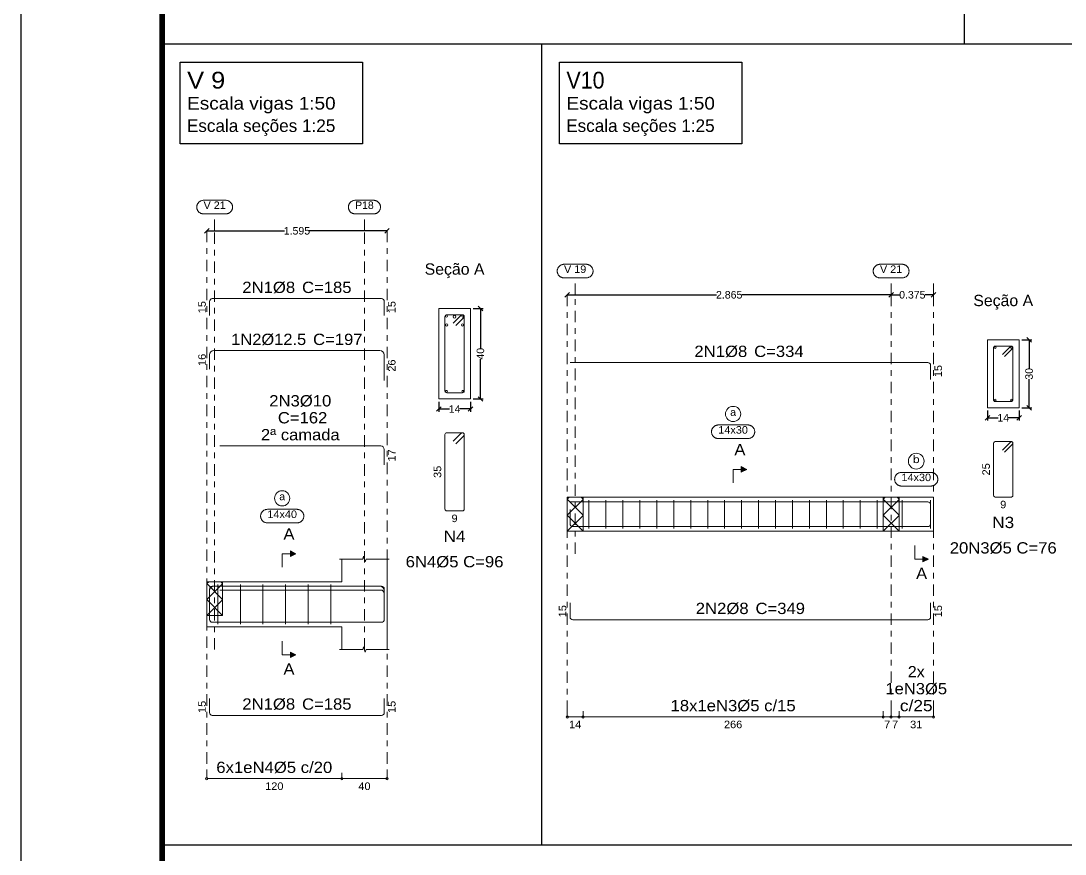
# Model space of a CAD drawing. Header units: centimetres. Extents: x 3194 to 3278, y -951 to -517.
# Drawn here: x 3194.32 to 3212.79, y -561.66 to -546.92 of the extents above; entities that cross this region are included whole.
import ezdxf
from ezdxf.enums import TextEntityAlignment as Align

# ---------------------------------------------------------------- set-up
doc = ezdxf.new("R2010")
doc.units = ezdxf.units.CM
doc.linetypes.add('CYPE_RAYAPUNTO', pattern=[0.4125, 0.2025, -0.105, 0, -0.105])
for name, color, linetype, lineweight in [('ARM_LONGITUDINAL_Ø10', 33, 'Continuous', 9), ('ARM_LONGITUDINAL_Ø12_5', 34, 'Continuous', 9), ('ARM_LONGITUDINAL_Ø8', 32, 'Continuous', 9), ('ARM_TRANSVERSAL_Ø5', 120, 'Continuous', 9), ('ELE_ARM_TRANS_TXT_EST', 7, 'Continuous', 9), ('ELE_CONT_NOS', 7, 'Continuous', 9), ('ELE_CONT_VIG_CONCRETO', 7, 'Continuous', 9), ('ELE_COT_COMPRIMENTO_PROJETADO', 8, 'Continuous', 0), ('ELE_COT_COT_ANCORAGENS', 8, 'Continuous', 0), ('ELE_COT_COT_EST', 8, 'Continuous', 0), ('ELE_COT_COT_LIN_APOIOS', 8, 'CYPE_RAYAPUNTO', 0), ('ELE_COT_TEXTOS_ESTRIBOS', 8, 'Continuous', 0), ('ELE_REF_COT_LIN_AUX_COTA', 8, 'CYPE_RAYAPUNTO', 9), ('ELE_REF_LINHAS_MARCAS_PLANTA', 8, 'Continuous', 9), ('ELE_REF_MARCAS_PLANTA', 8, 'Continuous', 9), ('ELE_REF_REF_ESCALA', 3, 'Continuous', 9), ('ELE_REF_REF_NOME', 8, 'Continuous', 9), ('ELE_REF_REF_REFERENCIA', 8, 'Continuous', 9), ('ELE_REF_TEXTO_REF_NOME', 8, 'Continuous', 9), ('ELE_REF_TEXTO_REF_REFERENCIA', 8, 'Continuous', 9), ('POR_ARM_LONG_ARM_TEXTOS', 7, 'Continuous', 9), ('POR_ARM_LONG_TXT_COMP', 7, 'Continuous', 9), ('POR_ARM_LONG_TXT_IND_LAYER_ARM_LONG', 7, 'Continuous', 9), ('SEC_CONT_VIG_CONCRETO_CORTE', 7, 'Continuous', 9), ('SEC_COTAS_SEC_DIM_VIGA', 8, 'Continuous', 0), ('SEC_COTAS_TEXTOS_DETALHE_ESTRIBOS', 8, 'Continuous', 0), ('SEC_REF_TXT_NOMES', 2, 'Continuous', 9), ('SEC_REF_TXT_POSICOES_ARM_ESTRIBOS', 7, 'Continuous', 9)]:
    doc.layers.add(name, color=color, linetype=linetype, lineweight=lineweight)
doc.layers.add('ARQ-FOLHA', color=7, linetype='Continuous')
doc.layers.add('COTA CYPE', color=31, linetype='Continuous')
doc.styles.add('CYPETXT', font='arial.ttf', dxfattribs={"height": 0.2})
doc.styles.add('CYPETXT_0.2', font='arial.ttf', dxfattribs={"height": 0.133333})
doc.dimstyles.new('cype_oblique', dxfattribs={"dimtxt": 0.18, "dimasz": 0.18, "dimexe": 0.05, "dimexo": 0.05, "dimgap": 0, "dimtad": 0, "dimdec": 4, "dimzin": 0, "dimdsep": 46, "dimtxsty": 'CYPETXT_0.2', "dimblk": 'OBLIQUE', "dimtsz": 0.04, "dimcen": 0.09, "dimadec": 0, "dimazin": 0, "dimtfac": 1, "dimtdec": 4, "dimtofl": 0, "dimtmove": 2, "dimatfit": 3, "dimfxl": 1, "dimtolj": 1, "dimtzin": 0, "dimarcsym": 0})

# ---------------------------------------------------------------- blocks, each defined once
blk = doc.blocks.new('FOLHA A1')
at = {"layer": 'ARQ-FOLHA'}
blk.add_line((0, 0), (0, -594), dxfattribs=at)
at = {"layer": 'ARQ-FOLHA', "const_width": 1}
blk.add_lwpolyline([(25, -10), (25, -584), (831, -584), (831, -10), (25, -10)], dxfattribs=at)
blk = doc.blocks.new('*D1155')
at = {"layer": 'Defpoints', "color": 0, "transparency": 16777216}
for p in [(3201.713, -553.608), (3202.273, -553.608), (3202.273, -553.785)]:
    blk.add_point(p, dxfattribs=at)
at = {"layer": 'SEC_COTAS_SEC_DIM_VIGA', "color": 0, "lineweight": -2, "transparency": 16777216}
for p, q in [((3201.713, -553.658), (3201.713, -553.835)), ((3202.273, -553.658), (3202.273, -553.835)), ((3201.673, -553.825), (3201.753, -553.745)), ((3201.713, -553.785), (3201.904, -553.785)), ((3202.273, -553.785), (3202.082, -553.785)), ((3202.233, -553.825), (3202.313, -553.745))]:
    blk.add_line(p, q, dxfattribs=at)
at = {"layer": 'SEC_COTAS_SEC_DIM_VIGA', "color": 0, "transparency": 16777216, "insert": (3201.993, -553.785), "char_height": 0.1333, "attachment_point": 5, "style": 'CYPETXT_0.2'}
blk.add_mtext('\\A1;14', dxfattribs=at)
blk = doc.blocks.new('_OBLIQUE')
at = {"color": 0, "linetype": 'ByBlock'}
blk.add_line((-0.5, -0.5), (0.5, 0.5), dxfattribs=at)
blk = doc.blocks.new('*D1156')
at = {"layer": 'Defpoints', "color": 0, "transparency": 16777216}
for p in [(3202.273, -552.008), (3202.45, -552.008), (3202.273, -553.608)]:
    blk.add_point(p, dxfattribs=at)
at = {"layer": 'SEC_COTAS_SEC_DIM_VIGA', "color": 0, "lineweight": -2, "transparency": 16777216}
for p, q in [((3202.323, -552.008), (3202.5, -552.008)), ((3202.49, -552.048), (3202.41, -551.968)), ((3202.45, -552.008), (3202.45, -552.71)), ((3202.45, -553.608), (3202.45, -552.906)), ((3202.323, -553.608), (3202.5, -553.608)), ((3202.49, -553.648), (3202.41, -553.568))]:
    blk.add_line(p, q, dxfattribs=at)
at = {"layer": 'SEC_COTAS_SEC_DIM_VIGA', "color": 0, "transparency": 16777216, "insert": (3202.45, -552.808), "char_height": 0.1333, "attachment_point": 5, "rotation": 90, "style": 'CYPETXT_0.2'}
blk.add_mtext('\\A1;40', dxfattribs=at)
blk = doc.blocks.new('*D1157')
at = {"layer": 'Defpoints', "color": 0, "transparency": 16777216}
for p in [(3197.608, -550.634), (3197.608, -550.634), (3200.798, -550.634)]:
    blk.add_point(p, dxfattribs=at)
at = {"layer": 'ELE_COT_COMPRIMENTO_PROJETADO', "color": 0, "lineweight": -2, "transparency": 16777216}
for p, q in [((3197.568, -550.674), (3197.648, -550.594)), ((3197.608, -550.634), (3198.983, -550.634)), ((3200.798, -550.634), (3199.422, -550.634)), ((3200.758, -550.674), (3200.838, -550.594))]:
    blk.add_line(p, q, dxfattribs=at)
at = {"layer": 'ELE_COT_COMPRIMENTO_PROJETADO', "color": 0, "transparency": 16777216, "insert": (3199.203, -550.634), "char_height": 0.1333, "attachment_point": 5, "style": 'CYPETXT_0.2'}
blk.add_mtext('\\A1;1.595', dxfattribs=at)
blk = doc.blocks.new('*D1158')
at = {"layer": 'Defpoints', "color": 0, "transparency": 16777216}
for p in [(3211.42, -553.764), (3211.98, -553.764), (3211.98, -553.941)]:
    blk.add_point(p, dxfattribs=at)
at = {"layer": 'SEC_COTAS_SEC_DIM_VIGA', "color": 0, "lineweight": -2, "transparency": 16777216}
for p, q in [((3211.42, -553.814), (3211.42, -553.991)), ((3211.98, -553.814), (3211.98, -553.991)), ((3211.38, -553.981), (3211.46, -553.901)), ((3211.42, -553.941), (3211.611, -553.941)), ((3211.98, -553.941), (3211.789, -553.941)), ((3211.94, -553.981), (3212.02, -553.901))]:
    blk.add_line(p, q, dxfattribs=at)
at = {"layer": 'SEC_COTAS_SEC_DIM_VIGA', "color": 0, "transparency": 16777216, "insert": (3211.7, -553.941), "char_height": 0.1333, "attachment_point": 5, "style": 'CYPETXT_0.2'}
blk.add_mtext('\\A1;14', dxfattribs=at)
blk = doc.blocks.new('*D1159')
at = {"layer": 'Defpoints', "color": 0, "transparency": 16777216}
for p in [(3211.98, -552.564), (3212.157, -552.564), (3211.98, -553.764)]:
    blk.add_point(p, dxfattribs=at)
at = {"layer": 'SEC_COTAS_SEC_DIM_VIGA', "color": 0, "lineweight": -2, "transparency": 16777216}
for p, q in [((3212.03, -552.564), (3212.207, -552.564)), ((3212.197, -552.604), (3212.117, -552.524)), ((3212.157, -552.564), (3212.157, -553.069)), ((3212.157, -553.764), (3212.157, -553.259)), ((3212.03, -553.764), (3212.207, -553.764)), ((3212.197, -553.804), (3212.117, -553.724))]:
    blk.add_line(p, q, dxfattribs=at)
at = {"layer": 'SEC_COTAS_SEC_DIM_VIGA', "color": 0, "transparency": 16777216, "insert": (3212.157, -553.164), "char_height": 0.1333, "attachment_point": 5, "rotation": 90, "style": 'CYPETXT_0.2'}
blk.add_mtext('\\A1;30', dxfattribs=at)
blk = doc.blocks.new('*D1160')
at = {"layer": 'Defpoints', "color": 0, "transparency": 16777216}
for p in [(3203.986, -551.766), (3203.986, -551.766), (3209.716, -551.766)]:
    blk.add_point(p, dxfattribs=at)
at = {"layer": 'ELE_COT_COMPRIMENTO_PROJETADO', "color": 0, "lineweight": -2, "transparency": 16777216}
for p, q in [((3203.946, -551.806), (3204.026, -551.726)), ((3203.986, -551.766), (3206.624, -551.766)), ((3209.716, -551.766), (3207.077, -551.766)), ((3209.676, -551.806), (3209.756, -551.726))]:
    blk.add_line(p, q, dxfattribs=at)
at = {"layer": 'ELE_COT_COMPRIMENTO_PROJETADO', "color": 0, "transparency": 16777216, "insert": (3206.851, -551.766), "char_height": 0.1333, "attachment_point": 5, "style": 'CYPETXT_0.2'}
blk.add_mtext('\\A1;2.865', dxfattribs=at)
blk = doc.blocks.new('*D1161')
at = {"layer": 'Defpoints', "color": 0, "transparency": 16777216}
for p in [(3209.716, -551.766), (3209.716, -551.766), (3210.466, -551.766)]:
    blk.add_point(p, dxfattribs=at)
at = {"layer": 'ELE_COT_COMPRIMENTO_PROJETADO', "color": 0, "lineweight": -2, "transparency": 16777216}
for p, q in [((3209.676, -551.806), (3209.756, -551.726)), ((3209.716, -551.766), (3209.865, -551.766)), ((3210.466, -551.766), (3210.316, -551.766)), ((3210.426, -551.806), (3210.506, -551.726))]:
    blk.add_line(p, q, dxfattribs=at)
at = {"layer": 'ELE_COT_COMPRIMENTO_PROJETADO', "color": 0, "transparency": 16777216, "insert": (3210.091, -551.766), "char_height": 0.1333, "attachment_point": 5, "style": 'CYPETXT_0.2'}
blk.add_mtext('\\A1;0.375', dxfattribs=at)

msp = doc.modelspace()

# ---------------------------------------------------------------- hatches: boundary and pattern name
at = {"layer": 'ELE_REF_LINHAS_MARCAS_PLANTA'}
for points in [[(3207.06452, -554.90186), (3207.06452, -554.80586), (3207.16052, -554.85386)], [(3199.08665, -556.39411), (3199.08665, -556.29811), (3199.18265, -556.34611)], [(3210.27952, -556.39586), (3210.27952, -556.49186), (3210.37552, -556.44386)], [(3199.08665, -558.08811), (3199.08665, -558.18411), (3199.18265, -558.13611)]]:
    msp.add_hatch(color=256, dxfattribs=at).paths.add_polyline_path(points)

# ---------------------------------------------------------------- linework, layer by layer
for p, q in [((3211.00927, -533.5243), (3211.00927, -547.32557)), ((3196.8194, -547.32557), (3259.9194, -547.32557)), ((3203.52802, -547.32557), (3203.52802, -561.49914)), ((3196.8194, -561.49914), (3259.9194, -561.49914))]:
    msp.add_line(p, q)
at = {"layer": 'ARM_LONGITUDINAL_Ø10'}
for points in [[(3200.74765, -554.77533), (3200.74765, -554.50071), (3200.74308, -554.47775), (3200.73007, -554.45828), (3200.71061, -554.44528), (3200.68765, -554.44071), (3197.83765, -554.44071)], [(3200.74765, -557.32373), (3200.74765, -557.04911), (3200.74308, -557.02615), (3200.73007, -557.00668), (3200.71061, -556.99368), (3200.68765, -556.98911), (3197.83765, -556.98911)]]:
    msp.add_lwpolyline(points, dxfattribs=at)
for centre in [(3201.85257, -552.29795), (3202.13257, -552.29795)]:
    msp.add_circle(centre, 0.02, dxfattribs=at)
at = {"layer": 'ARM_LONGITUDINAL_Ø12_5'}
for points in [[(3200.74765, -553.28231), (3200.74765, -552.82893), (3200.74194, -552.80023), (3200.72568, -552.7759), (3200.70135, -552.75964), (3200.67265, -552.75393), (3197.73265, -552.75393), (3197.70395, -552.75964), (3197.67962, -552.7759), (3197.66336, -552.80023), (3197.65765, -552.82893), (3197.65765, -553.07893)], [(3200.74765, -557.45149), (3200.74765, -556.99811), (3200.74194, -556.96941), (3200.72568, -556.94508), (3200.70135, -556.92882), (3200.67265, -556.92311), (3197.73265, -556.92311), (3197.70395, -556.92882), (3197.67962, -556.94508), (3197.66336, -556.96941), (3197.65765, -556.99811), (3197.65765, -557.24811)]]:
    msp.add_lwpolyline(points, dxfattribs=at)
msp.add_circle((3201.99257, -552.15295), 0.025, dxfattribs=at)
at = {"layer": 'ARM_LONGITUDINAL_Ø8'}
for points in [[(3200.74765, -552.13393), (3200.74765, -551.88193), (3200.74399, -551.86357), (3200.73359, -551.84799), (3200.71802, -551.83759), (3200.69965, -551.83393), (3197.70565, -551.83393), (3197.68728, -551.83759), (3197.67171, -551.84799), (3197.6613, -551.86357), (3197.65765, -551.88193), (3197.65765, -552.13393)], [(3210.41552, -553.26582), (3210.41552, -553.01382), (3210.41187, -552.99546), (3210.40147, -552.97988), (3210.38589, -552.96948), (3210.36752, -552.96582), (3204.03552, -552.96582)], [(3210.41552, -555.73086), (3210.41552, -555.47886), (3210.41187, -555.46049), (3210.40147, -555.44491), (3210.38589, -555.43451), (3210.36752, -555.43086), (3204.03552, -555.43086)], [(3210.41552, -555.56686), (3210.41552, -555.81886), (3210.41187, -555.83722), (3210.40147, -555.8528), (3210.38589, -555.8632), (3210.36752, -555.86686), (3204.08352, -555.86686), (3204.06516, -555.8632), (3204.04958, -555.8528), (3204.03918, -555.83722), (3204.03552, -555.81886), (3204.03552, -555.56686)], [(3200.74765, -557.22311), (3200.74765, -556.97111), (3200.74399, -556.95274), (3200.73359, -556.93717), (3200.71802, -556.92676), (3200.69965, -556.92311), (3197.70565, -556.92311), (3197.68728, -556.92676), (3197.67171, -556.93717), (3197.6613, -556.95274), (3197.65765, -556.97111), (3197.65765, -557.22311)], [(3200.74765, -557.25911), (3200.74765, -557.51111), (3200.74399, -557.52948), (3200.73359, -557.54505), (3200.71802, -557.55545), (3200.69965, -557.55911), (3197.70565, -557.55911), (3197.68728, -557.55545), (3197.67171, -557.54505), (3197.6613, -557.52948), (3197.65765, -557.51111), (3197.65765, -557.25911)], [(3210.41552, -557.21386), (3210.41552, -557.46586), (3210.41187, -557.48422), (3210.40147, -557.4998), (3210.38589, -557.5102), (3210.36752, -557.51386), (3204.08352, -557.51386), (3204.06516, -557.5102), (3204.04958, -557.4998), (3204.03918, -557.48422), (3204.03552, -557.46586), (3204.03552, -557.21386)], [(3200.74765, -558.90611), (3200.74765, -559.15811), (3200.74399, -559.17648), (3200.73359, -559.19205), (3200.71802, -559.20245), (3200.69965, -559.20611), (3197.70565, -559.20611), (3197.68728, -559.20245), (3197.67171, -559.19205), (3197.6613, -559.17648), (3197.65765, -559.15811), (3197.65765, -558.90611)]]:
    msp.add_lwpolyline(points, dxfattribs=at)
for centre in [(3201.84857, -552.14395), (3202.13657, -552.14395), (3211.55564, -552.69982), (3211.84364, -552.69982), (3201.84857, -553.47195), (3202.13657, -553.47195), (3211.55564, -553.62782), (3211.84364, -553.62782)]:
    msp.add_circle(centre, 0.016, dxfattribs=at)
at = {"layer": 'ARM_TRANSVERSAL_Ø5'}
for p, q in [((3204.37052, -555.39886), (3204.37052, -555.89886)), ((3204.67052, -555.39886), (3204.67052, -555.89886)), ((3204.97052, -555.39886), (3204.97052, -555.89886)), ((3205.27052, -555.39886), (3205.27052, -555.89886)), ((3205.57052, -555.39886), (3205.57052, -555.89886)), ((3205.87052, -555.39886), (3205.87052, -555.89886)), ((3206.17052, -555.39886), (3206.17052, -555.89886)), ((3206.47052, -555.39886), (3206.47052, -555.89886)), ((3206.77052, -555.39886), (3206.77052, -555.89886)), ((3207.07052, -555.39886), (3207.07052, -555.89886)), ((3207.37052, -555.39886), (3207.37052, -555.89886)), ((3207.67052, -555.39886), (3207.67052, -555.89886)), ((3207.97052, -555.39886), (3207.97052, -555.89886)), ((3208.27052, -555.39886), (3208.27052, -555.89886)), ((3208.57052, -555.39886), (3208.57052, -555.89886)), ((3208.87052, -555.39886), (3208.87052, -555.89886)), ((3209.17052, -555.39886), (3209.17052, -555.89886)), ((3209.47052, -555.39886), (3209.47052, -555.89886)), ((3209.91052, -555.39886), (3209.91052, -555.89886)), ((3210.41052, -555.39886), (3210.41052, -555.89886)), ((3197.80265, -556.89111), (3197.80265, -557.59111)), ((3198.20265, -556.89111), (3198.20265, -557.59111)), ((3198.60265, -556.89111), (3198.60265, -557.59111)), ((3199.00265, -556.89111), (3199.00265, -557.59111)), ((3199.40265, -556.89111), (3199.40265, -557.59111)), ((3199.80265, -556.89111), (3199.80265, -557.59111))]:
    msp.add_line(p, q, dxfattribs=at)
for points in [[(3202.01236, -552.31059), (3202.15378, -552.16917), (3202.15751, -552.16462), (3202.16029, -552.15943), (3202.16199, -552.15381), (3202.16257, -552.14795), (3202.16199, -552.1421), (3202.16029, -552.13647), (3202.15751, -552.13129), (3202.15378, -552.12674), (3202.14924, -552.12301), (3202.14405, -552.12024), (3202.13842, -552.11853), (3202.13257, -552.11795), (3201.85257, -552.11795), (3201.84109, -552.12024), (3201.83136, -552.12674), (3201.82485, -552.13647), (3201.82257, -552.14795), (3201.82257, -553.46795), (3201.82485, -553.47943), (3201.83136, -553.48917), (3201.84109, -553.49567), (3201.85257, -553.49795), (3202.13257, -553.49795), (3202.14405, -553.49567), (3202.15378, -553.48917), (3202.16029, -553.47943), (3202.16257, -553.46795), (3202.16257, -552.14795), (3202.16199, -552.1421), (3202.16029, -552.13647), (3202.15751, -552.13129), (3202.15378, -552.12674), (3202.14924, -552.12301), (3202.14405, -552.12024), (3202.13842, -552.11853), (3202.13257, -552.11795), (3202.12788, -552.11832), (3202.1233, -552.11942), (3202.11895, -552.12122), (3202.11494, -552.12368), (3202.11136, -552.12674), (3201.96994, -552.26816)], [(3211.7206, -552.85963), (3211.86202, -552.71821), (3211.86526, -552.71427), (3211.86766, -552.70977), (3211.86914, -552.7049), (3211.86964, -552.69982), (3211.86914, -552.69475), (3211.86766, -552.68987), (3211.86526, -552.68538), (3211.86202, -552.68144), (3211.85808, -552.67821), (3211.85359, -552.6758), (3211.84871, -552.67432), (3211.84364, -552.67382), (3211.55564, -552.67382), (3211.54569, -552.6758), (3211.53725, -552.68144), (3211.53162, -552.68987), (3211.52964, -552.69982), (3211.52964, -553.62782), (3211.53162, -553.63777), (3211.53725, -553.64621), (3211.54569, -553.65185), (3211.55564, -553.65382), (3211.84364, -553.65382), (3211.85359, -553.65185), (3211.86202, -553.64621), (3211.86766, -553.63777), (3211.86964, -553.62782), (3211.86964, -552.69982), (3211.86914, -552.69475), (3211.86766, -552.68987), (3211.86526, -552.68538), (3211.86202, -552.68144), (3211.85808, -552.67821), (3211.85359, -552.6758), (3211.84871, -552.67432), (3211.84364, -552.67382), (3211.83857, -552.67432), (3211.83369, -552.6758), (3211.82919, -552.67821), (3211.82525, -552.68144), (3211.68383, -552.82286)], [(3202.01236, -554.39992), (3202.15378, -554.2585), (3202.15751, -554.25395), (3202.16029, -554.24877), (3202.16199, -554.24314), (3202.16257, -554.23729), (3202.16199, -554.23143), (3202.16029, -554.22581), (3202.15751, -554.22062), (3202.15378, -554.21607), (3202.14924, -554.21234), (3202.14405, -554.20957), (3202.13842, -554.20786), (3202.13257, -554.20729), (3201.85257, -554.20729), (3201.84109, -554.20957), (3201.83136, -554.21607), (3201.82485, -554.22581), (3201.82257, -554.23729), (3201.82257, -555.55729), (3201.82485, -555.56877), (3201.83136, -555.5785), (3201.84109, -555.585), (3201.85257, -555.58729), (3202.13257, -555.58729), (3202.14405, -555.585), (3202.15378, -555.5785), (3202.16029, -555.56877), (3202.16257, -555.55729), (3202.16257, -554.23729), (3202.16199, -554.23143), (3202.16029, -554.22581), (3202.15751, -554.22062), (3202.15378, -554.21607), (3202.14924, -554.21234), (3202.14405, -554.20957), (3202.13842, -554.20786), (3202.13257, -554.20729), (3202.12788, -554.20766), (3202.1233, -554.20876), (3202.11895, -554.21056), (3202.11494, -554.21302), (3202.11136, -554.21607), (3201.96994, -554.35749)], [(3211.7206, -554.54896), (3211.86202, -554.40754), (3211.86526, -554.4036), (3211.86766, -554.39911), (3211.86914, -554.39423), (3211.86964, -554.38916), (3211.86914, -554.38409), (3211.86766, -554.37921), (3211.86526, -554.37471), (3211.86202, -554.37077), (3211.85808, -554.36754), (3211.85359, -554.36514), (3211.84871, -554.36366), (3211.84364, -554.36316), (3211.55564, -554.36316), (3211.54569, -554.36514), (3211.53725, -554.37077), (3211.53162, -554.37921), (3211.52964, -554.38916), (3211.52964, -555.31716), (3211.53162, -555.32711), (3211.53725, -555.33554), (3211.54569, -555.34118), (3211.55564, -555.34316), (3211.84364, -555.34316), (3211.85359, -555.34118), (3211.86202, -555.33554), (3211.86766, -555.32711), (3211.86964, -555.31716), (3211.86964, -554.38916), (3211.86914, -554.38409), (3211.86766, -554.37921), (3211.86526, -554.37471), (3211.86202, -554.37077), (3211.85808, -554.36754), (3211.85359, -554.36514), (3211.84871, -554.36366), (3211.84364, -554.36316), (3211.83857, -554.36366), (3211.83369, -554.36514), (3211.82919, -554.36754), (3211.82525, -554.37077), (3211.68383, -554.51219)]]:
    msp.add_lwpolyline(points, dxfattribs=at)
at = {"layer": 'COTA CYPE'}
for points in [[(3197.13585, -547.65002), (3200.36225, -547.65002), (3200.36225, -549.0935), (3197.13585, -549.0935)], [(3203.84645, -547.65002), (3207.07286, -547.65002), (3207.07286, -549.0935), (3203.84645, -549.0935)]]:
    msp.add_lwpolyline(points, close=True, dxfattribs=at)
at = {"layer": 'ELE_CONT_NOS'}
for p, q in [((3203.98552, -555.34886), (3203.98552, -555.94886)), ((3209.57552, -555.34886), (3209.57552, -555.34886)), ((3209.85552, -555.34886), (3209.85552, -555.34886)), ((3209.57552, -555.94886), (3209.57552, -555.94886)), ((3209.85552, -555.94886), (3209.85552, -555.94886)), ((3199.99765, -556.84111), (3199.99765, -556.44111)), ((3200.79765, -556.84111), (3200.79765, -556.44111)), ((3197.60765, -556.84111), (3197.60765, -557.64111)), ((3199.99765, -557.64111), (3199.99765, -558.04111)), ((3200.79765, -557.64111), (3200.79765, -558.04111))]:
    msp.add_line(p, q, dxfattribs=at)
at = {"layer": 'ELE_CONT_NOS', "lineweight": 0}
for p, q in [((3203.98552, -555.38317), (3204.01984, -555.34886)), ((3204.26552, -555.38033), (3204.23405, -555.34886)), ((3209.57552, -555.38317), (3209.60984, -555.34886)), ((3209.85552, -555.38033), (3209.82405, -555.34886)), ((3204.26552, -555.66317), (3203.98552, -555.38317)), ((3203.98552, -555.66601), (3204.26552, -555.38601)), ((3209.85552, -555.66317), (3209.57552, -555.38317)), ((3209.57552, -555.66601), (3209.85552, -555.38601)), ((3204.26552, -555.94601), (3203.98552, -555.66601)), ((3203.98552, -555.94886), (3204.26552, -555.66886)), ((3209.85552, -555.94601), (3209.57552, -555.66601)), ((3209.57552, -555.94886), (3209.85552, -555.66886)), ((3197.60765, -556.87542), (3197.64196, -556.84111)), ((3197.88765, -557.15542), (3197.60765, -556.87542)), ((3197.60765, -557.15827), (3197.88765, -556.87827)), ((3197.88765, -556.87258), (3197.85618, -556.84111)), ((3197.88765, -557.43827), (3197.60765, -557.15827)), ((3197.60765, -557.44111), (3197.88765, -557.16111))]:
    msp.add_line(p, q, dxfattribs=at)
at = {"layer": 'ELE_CONT_NOS'}
for points in [[(3203.98552, -555.34886), (3204.26552, -555.34886)], [(3209.57552, -555.34886), (3209.85552, -555.34886)], [(3203.98552, -555.94886), (3204.26552, -555.94886)], [(3209.57552, -555.94886), (3209.85552, -555.94886)], [(3199.95765, -556.44111), (3200.36765, -556.44111), (3200.38265, -556.39111), (3200.41265, -556.49111), (3200.42765, -556.44111), (3200.83765, -556.44111)], [(3197.60765, -556.84111), (3197.88765, -556.84111)], [(3200.79765, -556.84111), (3200.79765, -557.64111)], [(3197.60765, -557.64111), (3197.88765, -557.64111)], [(3199.95765, -558.04111), (3200.36765, -558.04111), (3200.38265, -557.99111), (3200.41265, -558.09111), (3200.42765, -558.04111), (3200.83765, -558.04111)]]:
    msp.add_lwpolyline(points, dxfattribs=at)
at = {"layer": 'ELE_CONT_NOS', "lineweight": 0}
for points in [[(3203.98552, -555.34886), (3203.98552, -555.94886), (3204.26552, -555.94886), (3204.26552, -555.34886), (3203.98552, -555.34886)], [(3209.57552, -555.34886), (3209.57552, -555.94886), (3209.85552, -555.94886), (3209.85552, -555.34886), (3209.57552, -555.34886)], [(3197.60765, -556.84111), (3197.60765, -557.44111), (3197.88765, -557.44111), (3197.88765, -556.84111), (3197.60765, -556.84111)]]:
    msp.add_lwpolyline(points, close=True, dxfattribs=at)
at = {"layer": 'ELE_CONT_VIG_CONCRETO'}
for p, q in [((3204.26552, -555.34886), (3209.57552, -555.34886)), ((3209.85552, -555.34886), (3210.46552, -555.34886)), ((3204.26552, -555.94886), (3209.57552, -555.94886)), ((3197.88765, -556.84111), (3199.99765, -556.84111)), ((3197.88765, -557.64111), (3199.99765, -557.64111))]:
    msp.add_line(p, q, dxfattribs=at)
msp.add_lwpolyline([(3209.85552, -555.94886), (3210.46552, -555.94886), (3210.46552, -555.34886)], dxfattribs=at)
at = {"layer": 'ELE_COT_COT_EST'}
for p, q in [((3203.98552, -559.23386), (3203.98552, -559.13386)), ((3204.26552, -559.23386), (3204.26552, -559.13386)), ((3209.57552, -559.23386), (3209.57552, -559.13386)), ((3209.71552, -559.23386), (3209.71552, -559.13386)), ((3209.85552, -559.23386), (3209.85552, -559.13386)), ((3197.60765, -560.32611), (3197.60765, -560.22611)), ((3199.99765, -560.32611), (3199.99765, -560.22611))]:
    msp.add_line(p, q, dxfattribs=at)
for points in [[(3203.98552, -559.23386), (3204.26552, -559.23386), (3204.26552, -559.13386)], [(3204.26552, -559.23386), (3209.57552, -559.23386), (3209.57552, -559.13386)], [(3209.57552, -559.23386), (3209.71552, -559.23386), (3209.71552, -559.13386)], [(3209.71552, -559.23386), (3209.85552, -559.23386), (3209.85552, -559.13386)], [(3209.85552, -559.23386), (3210.46552, -559.23386), (3210.46552, -559.13386)], [(3197.60765, -560.32611), (3199.99765, -560.32611), (3199.99765, -560.22611)], [(3199.99765, -560.32611), (3200.79765, -560.32611), (3200.79765, -560.22611)]]:
    msp.add_lwpolyline(points, dxfattribs=at)
for centre in [(3203.98552, -559.23386), (3204.26552, -559.23386), (3204.26552, -559.23386), (3209.57552, -559.23386), (3209.57552, -559.23386), (3209.71552, -559.23386), (3209.71552, -559.23386), (3209.85552, -559.23386), (3209.85552, -559.23386), (3210.46552, -559.23386), (3197.60765, -560.32611), (3199.99765, -560.32611), (3199.99765, -560.32611), (3200.79765, -560.32611)]:
    msp.add_circle(centre, 0.02, dxfattribs=at)
at = {"layer": 'ELE_COT_COT_LIN_APOIOS'}
for p, q in [((3197.60765, -550.63393), (3197.60765, -560.32611)), ((3200.79765, -550.63393), (3200.79765, -560.32611)), ((3203.98552, -551.76582), (3203.98552, -559.23386)), ((3209.71552, -551.76582), (3209.71552, -559.23386)), ((3210.46552, -551.76582), (3210.46552, -559.23386))]:
    msp.add_line(p, q, dxfattribs=at)
at = {"layer": 'ELE_REF_COT_LIN_AUX_COTA'}
for p, q in [((3197.74765, -550.63393), (3197.74765, -550.33393)), ((3200.39765, -550.63393), (3200.39765, -550.33393)), ((3197.74765, -558.04111), (3197.74765, -550.63393)), ((3200.39765, -558.04111), (3200.39765, -550.63393)), ((3204.12552, -551.76582), (3204.12552, -551.46582)), ((3209.71552, -551.76582), (3209.71552, -551.46582)), ((3210.46552, -551.76582), (3210.46552, -551.46582)), ((3204.12552, -556.34886), (3204.12552, -551.76582))]:
    msp.add_line(p, q, dxfattribs=at)
at = {"layer": 'ELE_REF_LINHAS_MARCAS_PLANTA'}
for p, q in [((3206.92052, -554.85386), (3206.92052, -555.09386)), ((3206.92052, -554.85386), (3207.06452, -554.85386)), ((3210.13552, -556.44386), (3210.13552, -556.20386)), ((3198.94265, -556.34611), (3198.94265, -556.58611)), ((3198.94265, -556.34611), (3199.08665, -556.34611)), ((3210.13552, -556.44386), (3210.27952, -556.44386)), ((3198.94265, -558.13611), (3198.94265, -557.89611)), ((3198.94265, -558.13611), (3199.08665, -558.13611))]:
    msp.add_line(p, q, dxfattribs=at)
for points in [[(3207.06452, -554.90186), (3207.06452, -554.80586), (3207.16052, -554.85386)], [(3199.08665, -556.39411), (3199.08665, -556.29811), (3199.18265, -556.34611)], [(3210.27952, -556.39586), (3210.27952, -556.49186), (3210.37552, -556.44386)], [(3199.08665, -558.08811), (3199.08665, -558.18411), (3199.18265, -558.13611)]]:
    msp.add_lwpolyline(points, close=True, dxfattribs=at)
at = {"layer": 'ELE_REF_REF_NOME'}
for points in [[(3207.18252, -554.06886), (3207.19054, -554.06912), (3207.19852, -554.06993), (3207.20643, -554.07126), (3207.21423, -554.07312), (3207.22189, -554.0755), (3207.22937, -554.07838), (3207.23665, -554.08175), (3207.24368, -554.08561), (3207.25044, -554.08992), (3207.25689, -554.09468), (3207.26302, -554.09986), (3207.26878, -554.10543), (3207.27416, -554.11138), (3207.27913, -554.11767), (3207.28367, -554.12429), (3207.28776, -554.13119), (3207.29138, -554.13834), (3207.29451, -554.14573), (3207.29714, -554.1533), (3207.29926, -554.16104), (3207.30085, -554.1689), (3207.30192, -554.17684), (3207.30246, -554.18485), (3207.30246, -554.19287), (3207.30192, -554.20087), (3207.30085, -554.20881), (3207.29926, -554.21667), (3207.29714, -554.22441), (3207.29451, -554.23198), (3207.29138, -554.23937), (3207.28776, -554.24653), (3207.28367, -554.25343), (3207.27913, -554.26004), (3207.27416, -554.26633), (3207.26878, -554.27228), (3207.26302, -554.27785), (3207.25689, -554.28303), (3207.25044, -554.28779), (3207.24368, -554.2921), (3207.23665, -554.29596), (3207.22937, -554.29933), (3207.22189, -554.30222), (3207.21423, -554.30459), (3207.20643, -554.30645), (3207.19852, -554.30778), (3207.19054, -554.30859), (3207.18252, -554.30886), (3206.65852, -554.30886), (3206.65051, -554.30859), (3206.64253, -554.30778), (3206.63462, -554.30645), (3206.62682, -554.30459), (3206.61916, -554.30222), (3206.61168, -554.29933), (3206.6044, -554.29596), (3206.59737, -554.2921), (3206.59061, -554.28779), (3206.58415, -554.28303), (3206.57803, -554.27785), (3206.57227, -554.27228), (3206.56689, -554.26633), (3206.56192, -554.26004), (3206.55738, -554.25343), (3206.55329, -554.24653), (3206.54967, -554.23937), (3206.54654, -554.23198), (3206.54391, -554.22441), (3206.54179, -554.21667), (3206.5402, -554.20881), (3206.53913, -554.20087), (3206.53859, -554.19287), (3206.53859, -554.18485), (3206.53913, -554.17684), (3206.5402, -554.1689), (3206.54179, -554.16104), (3206.54391, -554.1533), (3206.54654, -554.14573), (3206.54967, -554.13834), (3206.55329, -554.13119), (3206.55738, -554.12429), (3206.56192, -554.11767), (3206.56689, -554.11138), (3206.57227, -554.10543), (3206.57803, -554.09986), (3206.58415, -554.09468), (3206.59061, -554.08992), (3206.59737, -554.08561), (3206.6044, -554.08175), (3206.61168, -554.07838), (3206.61916, -554.0755), (3206.62682, -554.07312), (3206.63462, -554.07126), (3206.64253, -554.06993), (3206.65051, -554.06912), (3206.65852, -554.06886), (3207.18252, -554.06886)], [(3210.42252, -554.90886), (3210.43054, -554.90912), (3210.43852, -554.90993), (3210.44643, -554.91126), (3210.45423, -554.91312), (3210.46189, -554.9155), (3210.46937, -554.91838), (3210.47665, -554.92175), (3210.48368, -554.92561), (3210.49044, -554.92992), (3210.49689, -554.93468), (3210.50302, -554.93986), (3210.50878, -554.94543), (3210.51416, -554.95138), (3210.51913, -554.95767), (3210.52367, -554.96429), (3210.52776, -554.97119), (3210.53138, -554.97834), (3210.53451, -554.98573), (3210.53714, -554.9933), (3210.53926, -555.00104), (3210.54085, -555.0089), (3210.54192, -555.01684), (3210.54246, -555.02485), (3210.54246, -555.03287), (3210.54192, -555.04087), (3210.54085, -555.04881), (3210.53926, -555.05667), (3210.53714, -555.06441), (3210.53451, -555.07198), (3210.53138, -555.07937), (3210.52776, -555.08653), (3210.52367, -555.09343), (3210.51913, -555.10004), (3210.51416, -555.10633), (3210.50878, -555.11228), (3210.50302, -555.11785), (3210.49689, -555.12303), (3210.49044, -555.12779), (3210.48368, -555.1321), (3210.47665, -555.13596), (3210.46937, -555.13933), (3210.46189, -555.14222), (3210.45423, -555.14459), (3210.44643, -555.14645), (3210.43852, -555.14778), (3210.43054, -555.14859), (3210.42252, -555.14886), (3209.89852, -555.14886), (3209.89051, -555.14859), (3209.88253, -555.14778), (3209.87462, -555.14645), (3209.86682, -555.14459), (3209.85916, -555.14222), (3209.85168, -555.13933), (3209.8444, -555.13596), (3209.83737, -555.1321), (3209.83061, -555.12779), (3209.82415, -555.12303), (3209.81803, -555.11785), (3209.81227, -555.11228), (3209.80689, -555.10633), (3209.80192, -555.10004), (3209.79738, -555.09343), (3209.79329, -555.08653), (3209.78967, -555.07937), (3209.78654, -555.07198), (3209.78391, -555.06441), (3209.78179, -555.05667), (3209.7802, -555.04881), (3209.77913, -555.04087), (3209.77859, -555.03287), (3209.77859, -555.02485), (3209.77913, -555.01684), (3209.7802, -555.0089), (3209.78179, -555.00104), (3209.78391, -554.9933), (3209.78654, -554.98573), (3209.78967, -554.97834), (3209.79329, -554.97119), (3209.79738, -554.96429), (3209.80192, -554.95767), (3209.80689, -554.95138), (3209.81227, -554.94543), (3209.81803, -554.93986), (3209.82415, -554.93468), (3209.83061, -554.92992), (3209.83737, -554.92561), (3209.8444, -554.92175), (3209.85168, -554.91838), (3209.85916, -554.9155), (3209.86682, -554.91312), (3209.87462, -554.91126), (3209.88253, -554.90993), (3209.89051, -554.90912), (3209.89852, -554.90886), (3210.42252, -554.90886)], [(3199.20465, -555.56111), (3199.21266, -555.56138), (3199.22064, -555.56218), (3199.22855, -555.56351), (3199.23635, -555.56537), (3199.24401, -555.56775), (3199.2515, -555.57063), (3199.25877, -555.57401), (3199.2658, -555.57786), (3199.27256, -555.58218), (3199.27902, -555.58693), (3199.28514, -555.59211), (3199.29091, -555.59769), (3199.29629, -555.60363), (3199.30126, -555.60993), (3199.3058, -555.61654), (3199.30988, -555.62344), (3199.3135, -555.6306), (3199.31663, -555.63798), (3199.31926, -555.64556), (3199.32138, -555.65329), (3199.32298, -555.66115), (3199.32405, -555.6691), (3199.32458, -555.6771), (3199.32458, -555.68512), (3199.32405, -555.69312), (3199.32298, -555.70107), (3199.32138, -555.70893), (3199.31926, -555.71666), (3199.31663, -555.72424), (3199.3135, -555.73162), (3199.30988, -555.73878), (3199.3058, -555.74568), (3199.30126, -555.75229), (3199.29629, -555.75858), (3199.29091, -555.76453), (3199.28514, -555.77011), (3199.27902, -555.77528), (3199.27256, -555.78004), (3199.2658, -555.78436), (3199.25877, -555.78821), (3199.2515, -555.79159), (3199.24401, -555.79447), (3199.23635, -555.79684), (3199.22855, -555.7987), (3199.22064, -555.80004), (3199.21266, -555.80084), (3199.20465, -555.80111), (3198.68065, -555.80111), (3198.67263, -555.80084), (3198.66465, -555.80004), (3198.65675, -555.7987), (3198.64895, -555.79684), (3198.64129, -555.79447), (3198.6338, -555.79159), (3198.62653, -555.78821), (3198.61949, -555.78436), (3198.61273, -555.78004), (3198.60628, -555.77528), (3198.60015, -555.77011), (3198.59439, -555.76453), (3198.58901, -555.75858), (3198.58404, -555.75229), (3198.5795, -555.74568), (3198.57541, -555.73878), (3198.5718, -555.73162), (3198.56867, -555.72424), (3198.56604, -555.71666), (3198.56392, -555.70893), (3198.56232, -555.70107), (3198.56125, -555.69312), (3198.56072, -555.68512), (3198.56072, -555.6771), (3198.56125, -555.6691), (3198.56232, -555.66115), (3198.56392, -555.65329), (3198.56604, -555.64556), (3198.56867, -555.63798), (3198.5718, -555.6306), (3198.57541, -555.62344), (3198.5795, -555.61654), (3198.58404, -555.60993), (3198.58901, -555.60363), (3198.59439, -555.59769), (3198.60015, -555.59211), (3198.60628, -555.58693), (3198.61273, -555.58218), (3198.61949, -555.57786), (3198.62653, -555.57401), (3198.6338, -555.57063), (3198.64129, -555.56775), (3198.64895, -555.56537), (3198.65675, -555.56351), (3198.66465, -555.56218), (3198.67263, -555.56138), (3198.68065, -555.56111), (3199.20465, -555.56111)]]:
    msp.add_lwpolyline(points, close=True, dxfattribs=at)
for centre, radius in [((3206.92052, -553.87415), 0.13471), ((3210.16052, -554.70953), 0.13933), ((3198.94265, -555.3664), 0.13471)]:
    msp.add_circle(centre, radius, dxfattribs=at)
at = {"layer": 'ELE_REF_REF_REFERENCIA'}
for points in [[(3197.94465, -550.09393), (3197.95266, -550.0942), (3197.96064, -550.09501), (3197.96855, -550.09634), (3197.97635, -550.0982), (3197.98401, -550.10057), (3197.9915, -550.10346), (3197.99877, -550.10683), (3198.0058, -550.11069), (3198.01256, -550.115), (3198.01902, -550.11976), (3198.02514, -550.12494), (3198.03091, -550.13051), (3198.03629, -550.13646), (3198.04126, -550.14275), (3198.0458, -550.14937), (3198.04988, -550.15627), (3198.0535, -550.16342), (3198.05663, -550.17081), (3198.05926, -550.17838), (3198.06138, -550.18612), (3198.06298, -550.19398), (3198.06405, -550.20192), (3198.06458, -550.20993), (3198.06458, -550.21794), (3198.06405, -550.22595), (3198.06298, -550.23389), (3198.06138, -550.24175), (3198.05926, -550.24949), (3198.05663, -550.25706), (3198.0535, -550.26445), (3198.04988, -550.2716), (3198.0458, -550.2785), (3198.04126, -550.28512), (3198.03629, -550.29141), (3198.03091, -550.29736), (3198.02514, -550.30293), (3198.01902, -550.30811), (3198.01256, -550.31287), (3198.0058, -550.31718), (3197.99877, -550.32104), (3197.9915, -550.32441), (3197.98401, -550.3273), (3197.97635, -550.32967), (3197.96855, -550.33153), (3197.96064, -550.33286), (3197.95266, -550.33367), (3197.94465, -550.33393), (3197.55065, -550.33393), (3197.54263, -550.33367), (3197.53465, -550.33286), (3197.52675, -550.33153), (3197.51895, -550.32967), (3197.51129, -550.3273), (3197.5038, -550.32441), (3197.49653, -550.32104), (3197.48949, -550.31718), (3197.48273, -550.31287), (3197.47628, -550.30811), (3197.47015, -550.30293), (3197.46439, -550.29736), (3197.45901, -550.29141), (3197.45404, -550.28512), (3197.4495, -550.2785), (3197.44541, -550.2716), (3197.4418, -550.26445), (3197.43867, -550.25706), (3197.43604, -550.24949), (3197.43392, -550.24175), (3197.43232, -550.23389), (3197.43125, -550.22595), (3197.43072, -550.21794), (3197.43072, -550.20993), (3197.43125, -550.20192), (3197.43232, -550.19398), (3197.43392, -550.18612), (3197.43604, -550.17838), (3197.43867, -550.17081), (3197.4418, -550.16342), (3197.44541, -550.15627), (3197.4495, -550.14937), (3197.45404, -550.14275), (3197.45901, -550.13646), (3197.46439, -550.13051), (3197.47015, -550.12494), (3197.47628, -550.11976), (3197.48273, -550.115), (3197.48949, -550.11069), (3197.49653, -550.10683), (3197.5038, -550.10346), (3197.51129, -550.10057), (3197.51895, -550.0982), (3197.52675, -550.09634), (3197.53465, -550.09501), (3197.54263, -550.0942), (3197.55065, -550.09393), (3197.94465, -550.09393)], [(3200.56165, -550.09393), (3200.56966, -550.0942), (3200.57764, -550.09501), (3200.58555, -550.09634), (3200.59335, -550.0982), (3200.60101, -550.10057), (3200.6085, -550.10346), (3200.61577, -550.10683), (3200.6228, -550.11069), (3200.62956, -550.115), (3200.63602, -550.11976), (3200.64214, -550.12494), (3200.64791, -550.13051), (3200.65329, -550.13646), (3200.65826, -550.14275), (3200.6628, -550.14937), (3200.66688, -550.15627), (3200.6705, -550.16342), (3200.67363, -550.17081), (3200.67626, -550.17838), (3200.67838, -550.18612), (3200.67998, -550.19398), (3200.68105, -550.20192), (3200.68158, -550.20993), (3200.68158, -550.21794), (3200.68105, -550.22595), (3200.67998, -550.23389), (3200.67838, -550.24175), (3200.67626, -550.24949), (3200.67363, -550.25706), (3200.6705, -550.26445), (3200.66688, -550.2716), (3200.6628, -550.2785), (3200.65826, -550.28512), (3200.65329, -550.29141), (3200.64791, -550.29736), (3200.64214, -550.30293), (3200.63602, -550.30811), (3200.62956, -550.31287), (3200.6228, -550.31718), (3200.61577, -550.32104), (3200.6085, -550.32441), (3200.60101, -550.3273), (3200.59335, -550.32967), (3200.58555, -550.33153), (3200.57764, -550.33286), (3200.56966, -550.33367), (3200.56165, -550.33393), (3200.23365, -550.33393), (3200.22563, -550.33367), (3200.21765, -550.33286), (3200.20975, -550.33153), (3200.20195, -550.32967), (3200.19429, -550.3273), (3200.1868, -550.32441), (3200.17953, -550.32104), (3200.17249, -550.31718), (3200.16573, -550.31287), (3200.15928, -550.30811), (3200.15315, -550.30293), (3200.14739, -550.29736), (3200.14201, -550.29141), (3200.13704, -550.28512), (3200.1325, -550.2785), (3200.12841, -550.2716), (3200.1248, -550.26445), (3200.12167, -550.25706), (3200.11904, -550.24949), (3200.11692, -550.24175), (3200.11532, -550.23389), (3200.11425, -550.22595), (3200.11372, -550.21794), (3200.11372, -550.20993), (3200.11425, -550.20192), (3200.11532, -550.19398), (3200.11692, -550.18612), (3200.11904, -550.17838), (3200.12167, -550.17081), (3200.1248, -550.16342), (3200.12841, -550.15627), (3200.1325, -550.14937), (3200.13704, -550.14275), (3200.14201, -550.13646), (3200.14739, -550.13051), (3200.15315, -550.12494), (3200.15928, -550.11976), (3200.16573, -550.115), (3200.17249, -550.11069), (3200.17953, -550.10683), (3200.1868, -550.10346), (3200.19429, -550.10057), (3200.20195, -550.0982), (3200.20975, -550.09634), (3200.21765, -550.09501), (3200.22563, -550.0942), (3200.23365, -550.09393), (3200.56165, -550.09393)], [(3204.32252, -551.22582), (3204.33054, -551.22609), (3204.33852, -551.2269), (3204.34643, -551.22823), (3204.35423, -551.23009), (3204.36189, -551.23246), (3204.36937, -551.23535), (3204.37665, -551.23872), (3204.38368, -551.24258), (3204.39044, -551.24689), (3204.39689, -551.25165), (3204.40302, -551.25683), (3204.40878, -551.2624), (3204.41416, -551.26835), (3204.41913, -551.27464), (3204.42367, -551.28125), (3204.42776, -551.28815), (3204.43138, -551.29531), (3204.43451, -551.3027), (3204.43714, -551.31027), (3204.43926, -551.31801), (3204.44085, -551.32587), (3204.44192, -551.33381), (3204.44246, -551.34181), (3204.44246, -551.34983), (3204.44192, -551.35784), (3204.44085, -551.36578), (3204.43926, -551.37364), (3204.43714, -551.38138), (3204.43451, -551.38895), (3204.43138, -551.39634), (3204.42776, -551.40349), (3204.42367, -551.41039), (3204.41913, -551.41701), (3204.41416, -551.4233), (3204.40878, -551.42925), (3204.40302, -551.43482), (3204.39689, -551.44), (3204.39044, -551.44476), (3204.38368, -551.44907), (3204.37665, -551.45293), (3204.36937, -551.4563), (3204.36189, -551.45918), (3204.35423, -551.46156), (3204.34643, -551.46342), (3204.33852, -551.46475), (3204.33054, -551.46556), (3204.32252, -551.46582), (3203.92852, -551.46582), (3203.92051, -551.46556), (3203.91253, -551.46475), (3203.90462, -551.46342), (3203.89682, -551.46156), (3203.88916, -551.45918), (3203.88168, -551.4563), (3203.8744, -551.45293), (3203.86737, -551.44907), (3203.86061, -551.44476), (3203.85415, -551.44), (3203.84803, -551.43482), (3203.84227, -551.42925), (3203.83689, -551.4233), (3203.83192, -551.41701), (3203.82738, -551.41039), (3203.82329, -551.40349), (3203.81967, -551.39634), (3203.81654, -551.38895), (3203.81391, -551.38138), (3203.81179, -551.37364), (3203.8102, -551.36578), (3203.80913, -551.35784), (3203.80859, -551.34983), (3203.80859, -551.34181), (3203.80913, -551.33381), (3203.8102, -551.32587), (3203.81179, -551.31801), (3203.81391, -551.31027), (3203.81654, -551.3027), (3203.81967, -551.29531), (3203.82329, -551.28815), (3203.82738, -551.28125), (3203.83192, -551.27464), (3203.83689, -551.26835), (3203.84227, -551.2624), (3203.84803, -551.25683), (3203.85415, -551.25165), (3203.86061, -551.24689), (3203.86737, -551.24258), (3203.8744, -551.23872), (3203.88168, -551.23535), (3203.88916, -551.23246), (3203.89682, -551.23009), (3203.90462, -551.22823), (3203.91253, -551.2269), (3203.92051, -551.22609), (3203.92852, -551.22582), (3204.32252, -551.22582)], [(3209.91252, -551.22582), (3209.92054, -551.22609), (3209.92852, -551.2269), (3209.93643, -551.22823), (3209.94423, -551.23009), (3209.95189, -551.23246), (3209.95937, -551.23535), (3209.96665, -551.23872), (3209.97368, -551.24258), (3209.98044, -551.24689), (3209.98689, -551.25165), (3209.99302, -551.25683), (3209.99878, -551.2624), (3210.00416, -551.26835), (3210.00913, -551.27464), (3210.01367, -551.28125), (3210.01776, -551.28815), (3210.02138, -551.29531), (3210.02451, -551.3027), (3210.02714, -551.31027), (3210.02926, -551.31801), (3210.03085, -551.32587), (3210.03192, -551.33381), (3210.03246, -551.34181), (3210.03246, -551.34983), (3210.03192, -551.35784), (3210.03085, -551.36578), (3210.02926, -551.37364), (3210.02714, -551.38138), (3210.02451, -551.38895), (3210.02138, -551.39634), (3210.01776, -551.40349), (3210.01367, -551.41039), (3210.00913, -551.41701), (3210.00416, -551.4233), (3209.99878, -551.42925), (3209.99302, -551.43482), (3209.98689, -551.44), (3209.98044, -551.44476), (3209.97368, -551.44907), (3209.96665, -551.45293), (3209.95937, -551.4563), (3209.95189, -551.45918), (3209.94423, -551.46156), (3209.93643, -551.46342), (3209.92852, -551.46475), (3209.92054, -551.46556), (3209.91252, -551.46582), (3209.51852, -551.46582), (3209.51051, -551.46556), (3209.50253, -551.46475), (3209.49462, -551.46342), (3209.48682, -551.46156), (3209.47916, -551.45918), (3209.47168, -551.4563), (3209.4644, -551.45293), (3209.45737, -551.44907), (3209.45061, -551.44476), (3209.44415, -551.44), (3209.43803, -551.43482), (3209.43227, -551.42925), (3209.42689, -551.4233), (3209.42192, -551.41701), (3209.41738, -551.41039), (3209.41329, -551.40349), (3209.40967, -551.39634), (3209.40654, -551.38895), (3209.40391, -551.38138), (3209.40179, -551.37364), (3209.4002, -551.36578), (3209.39913, -551.35784), (3209.39859, -551.34983), (3209.39859, -551.34181), (3209.39913, -551.33381), (3209.4002, -551.32587), (3209.40179, -551.31801), (3209.40391, -551.31027), (3209.40654, -551.3027), (3209.40967, -551.29531), (3209.41329, -551.28815), (3209.41738, -551.28125), (3209.42192, -551.27464), (3209.42689, -551.26835), (3209.43227, -551.2624), (3209.43803, -551.25683), (3209.44415, -551.25165), (3209.45061, -551.24689), (3209.45737, -551.24258), (3209.4644, -551.23872), (3209.47168, -551.23535), (3209.47916, -551.23246), (3209.48682, -551.23009), (3209.49462, -551.22823), (3209.50253, -551.2269), (3209.51051, -551.22609), (3209.51852, -551.22582), (3209.91252, -551.22582)]]:
    msp.add_lwpolyline(points, close=True, dxfattribs=at)
at = {"layer": 'SEC_CONT_VIG_CONCRETO_CORTE'}
for points in [[(3202.27257, -552.00795), (3201.71257, -552.00795), (3201.71257, -553.60795), (3202.27257, -553.60795), (3202.27257, -552.00795)], [(3211.97964, -552.56382), (3211.41964, -552.56382), (3211.41964, -553.76382), (3211.97964, -553.76382), (3211.97964, -552.56382)]]:
    msp.add_lwpolyline(points, close=True, dxfattribs=at)

# ---------------------------------------------------------------- block references
at = {"layer": 'ARQ-FOLHA', "xscale": 0.1, "yscale": 0.1, "zscale": 0.1}
msp.add_blockref('FOLHA A1', (3194.3194, -516.813), dxfattribs=at)

# ---------------------------------------------------------------- texts
at = {"layer": 'COTA CYPE', "style": 'CYPETXT'}
for s, width, p, p2 in [('V 9', 1.080185, (3197.26125, -548.11679), (3197.93486, -548.11679)), ('V10', 0.911221, (3203.97186, -548.11679), (3204.64547, -548.11679))]:
    msp.add_text(s, height=0.297399, dxfattribs=dict(at, width=width)).set_placement(p, p2, align=Align.FIT)
at = {"layer": 'ELE_ARM_TRANS_TXT_EST', "style": 'CYPETXT'}
for s, width, p, p2 in [('2x', 1.016644, (3210.01052, -558.53386), (3210.31052, -558.53386)), ('1eN3%%c5', 1.049339, (3209.61452, -558.83386), (3210.70652, -558.83386)), ('18x1eN3%%c5 c/15', 1.055863, (3205.81352, -559.13386), (3208.02752, -559.13386)), ('c/25', 1.096376, (3209.87102, -559.13386), (3210.45002, -559.13386)), ('6x1eN4%%c5 c/20', 1.056929, (3197.77665, -560.22611), (3199.82865, -560.22611))]:
    msp.add_text(s, height=0.2, dxfattribs=dict(at, width=width)).set_placement(p, p2, align=Align.FIT)
at = {"layer": 'ELE_COT_COT_ANCORAGENS', "style": 'CYPETXT', "width": 1.042546}
for s, p, p2 in [('15', (3197.59098, -552.09193), (3197.59098, -551.87593)), ('15', (3200.94765, -552.09193), (3200.94765, -551.87593)), ('16', (3197.59098, -553.02443), (3197.59098, -552.80843)), ('26', (3200.94765, -553.12612), (3200.94765, -552.91012)), ('15', (3210.61552, -553.22382), (3210.61552, -553.00782)), ('17', (3200.94765, -554.71602), (3200.94765, -554.50002)), ('15', (3203.96886, -557.47186), (3203.96886, -557.25586)), ('15', (3210.61552, -557.47186), (3210.61552, -557.25586)), ('15', (3197.59098, -559.16411), (3197.59098, -558.94811)), ('15', (3200.94765, -559.16411), (3200.94765, -558.94811))]:
    msp.add_text(s, height=0.133333, rotation=90, dxfattribs=at).set_placement(p, p2, align=Align.FIT)
at = {"layer": 'ELE_COT_TEXTOS_ESTRIBOS', "style": 'CYPETXT', "width": 1.042546}
for s, height, p, p2 in [('14', 0.133333, (3204.01752, -559.43386), (3204.23352, -559.43386)), ('266', 0.133333, (3206.75852, -559.43386), (3207.08252, -559.43386)), ('7', 0.13333, (3209.59152, -559.43386), (3209.69952, -559.43386)), ('7', 0.13333, (3209.73152, -559.43386), (3209.83952, -559.43386)), ('31', 0.133333, (3210.05252, -559.43386), (3210.26852, -559.43386)), ('120', 0.133333, (3198.64065, -560.52611), (3198.96465, -560.52611)), ('40', 0.133333, (3200.28965, -560.52611), (3200.50565, -560.52611))]:
    msp.add_text(s, height=height, dxfattribs=at).set_placement(p, p2, align=Align.FIT)
at = {"layer": 'ELE_REF_MARCAS_PLANTA', "style": 'CYPETXT', "width": 1.044083}
for p, p2 in [((3206.94302, -554.60386), (3207.13802, -554.60386)), ((3198.96515, -556.09611), (3199.16015, -556.09611)), ((3210.15802, -556.79386), (3210.35302, -556.79386)), ((3198.96515, -558.48611), (3199.16015, -558.48611))]:
    msp.add_text('A', height=0.2, dxfattribs=at).set_placement(p, p2, align=Align.FIT)
at = {"layer": 'ELE_REF_REF_ESCALA', "style": 'CYPETXT'}
for s, width, p, p2 in [('Escala vigas 1:50', 1.075389, (3197.26125, -548.48854), (3199.88766, -548.48854)), ('Escala vigas 1:50', 1.075389, (3203.97186, -548.48854), (3206.59827, -548.48854)), ('Escala seções 1:25', 0.971968, (3197.25638, -548.88466), (3199.88279, -548.88466)), ('Escala seções 1:25', 0.971968, (3203.96699, -548.88466), (3206.5934, -548.88466))]:
    msp.add_text(s, height=0.2230494, dxfattribs=dict(at, width=width)).set_placement(p, p2, align=Align.FIT)
at = {"layer": 'ELE_REF_TEXTO_REF_NOME', "style": 'CYPETXT'}
for s, height, width, p, p2 in [('a', 0.13333, 0.984627, (3206.86952, -553.90748), (3206.97152, -553.90748)), ('14x30', 0.133333, 1.032505, (3206.65852, -554.22219), (3207.18252, -554.22219)), ('b', 0.13333, 1.139078, (3210.10152, -554.74286), (3210.21952, -554.74286)), ('14x30', 0.133333, 1.032505, (3209.89852, -555.06219), (3210.42252, -555.06219)), ('a', 0.13333, 0.984627, (3198.89165, -555.39974), (3198.99365, -555.39974)), ('14x40', 0.133333, 1.032505, (3198.68065, -555.71444), (3199.20465, -555.71444))]:
    msp.add_text(s, height=height, dxfattribs=dict(at, width=width)).set_placement(p, p2, align=Align.FIT)
at = {"layer": 'ELE_REF_TEXTO_REF_REFERENCIA', "style": 'CYPETXT'}
for s, width, p, p2 in [('V 21', 1.028253, (3197.55065, -550.24727), (3197.94465, -550.24727)), ('P18', 0.989671, (3200.23365, -550.24727), (3200.56165, -550.24727)), ('V 19', 1.028253, (3203.92852, -551.37916), (3204.32252, -551.37916)), ('V 21', 1.028253, (3209.51852, -551.37916), (3209.91252, -551.37916))]:
    msp.add_text(s, height=0.133333, dxfattribs=dict(at, width=width)).set_placement(p, p2, align=Align.FIT)
at = {"layer": 'POR_ARM_LONG_ARM_TEXTOS', "style": 'CYPETXT'}
for s, width, p, p2 in [('2N1%%c8', 1.057309, (3198.23615, -551.73393), (3199.17215, -551.73393)), ('1N2%%c12.5', 1.041086, (3198.04115, -552.65393), (3199.36715, -552.65393)), ('2N1%%c8', 1.057309, (3206.23502, -552.86582), (3207.17102, -552.86582)), ('2N3%%c10', 1.055105, (3198.71365, -553.74071), (3199.81165, -553.74071)), ('2N2%%c8', 1.057309, (3206.25902, -557.41386), (3207.19502, -557.41386)), ('2N1%%c8', 1.057309, (3198.23615, -559.10611), (3199.17215, -559.10611))]:
    msp.add_text(s, height=0.2, dxfattribs=dict(at, width=width)).set_placement(p, p2, align=Align.FIT)
at = {"layer": 'POR_ARM_LONG_TXT_COMP', "style": 'CYPETXT', "width": 1.053117}
for s, p, p2 in [(' C=185', (3199.21215, -551.73393), (3200.16915, -551.73393)), (' C=197', (3199.40715, -552.65393), (3200.36415, -552.65393)), (' C=334', (3207.21102, -552.86582), (3208.16802, -552.86582)), (' C=162', (3198.78415, -554.04071), (3199.74115, -554.04071)), (' C=349', (3207.23502, -557.41386), (3208.19202, -557.41386)), (' C=185', (3199.21215, -559.10611), (3200.16915, -559.10611))]:
    msp.add_text(s, height=0.2, dxfattribs=at).set_placement(p, p2, align=Align.FIT)
at = {"layer": 'POR_ARM_LONG_TXT_IND_LAYER_ARM_LONG', "style": 'CYPETXT', "width": 1.046284}
msp.add_text('2ª camada', height=0.2, dxfattribs=at).set_placement((3198.56665, -554.34071), (3199.95865, -554.34071), align=Align.FIT)
at = {"layer": 'SEC_COTAS_TEXTOS_DETALHE_ESTRIBOS', "style": 'CYPETXT', "width": 1.042546}
for s, p, p2 in [('35', (3201.7559, -555.00529), (3201.7559, -554.78929)), ('25', (3211.46297, -554.96116), (3211.46297, -554.74516))]:
    msp.add_text(s, height=0.133333, rotation=90, dxfattribs=at).set_placement(p, p2, align=Align.FIT)
for p, p2 in [((3211.64564, -555.54316), (3211.75364, -555.54316)), ((3201.93857, -555.78729), (3202.04657, -555.78729))]:
    msp.add_text('9', height=0.13333, dxfattribs=at).set_placement(p, p2, align=Align.FIT)
at = {"layer": 'SEC_REF_TXT_NOMES', "style": 'CYPETXT', "width": 1.002256}
for p, p2 in [((3201.46307, -551.40995), (3202.52207, -551.40995)), ((3211.17014, -551.96582), (3212.22914, -551.96582))]:
    msp.add_text('Seção A', height=0.2, dxfattribs=at).set_placement(p, p2, align=Align.FIT)
at = {"layer": 'SEC_REF_TXT_POSICOES_ARM_ESTRIBOS', "style": 'CYPETXT'}
for s, width, p, p2 in [('N3', 1.083541, (3211.50614, -555.89316), (3211.89314, -555.89316)), ('N4', 1.083541, (3201.79907, -556.13729), (3202.18607, -556.13729)), ('20N3%%c5 C=76', 1.055186, (3210.75314, -556.34316), (3212.64614, -556.34316)), ('6N4%%c5 C=96', 1.056384, (3201.12707, -556.58729), (3202.85807, -556.58729))]:
    msp.add_text(s, height=0.2, dxfattribs=dict(at, width=width)).set_placement(p, p2, align=Align.FIT)

# ---------------------------------------------------------------- dimensions: what is measured, and where the dimension line sits
at = {"layer": 'ELE_COT_COMPRIMENTO_PROJETADO'}
for p1, p2, text, picture, middle in [((3200.79765, -550.63393), (3197.60765, -550.63393), '1.595', '*D1157', (3199.20265, -550.63393)), ((3209.71552, -551.76582), (3203.98552, -551.76582), '2.865', '*D1160', (3206.85052, -551.76582)), ((3210.46552, -551.76582), (3209.71552, -551.76582), '0.375', '*D1161', (3210.09052, -551.76582))]:
    dim = msp.add_aligned_dim(p1=p1, p2=p2, distance=0, text=text, dimstyle='cype_oblique', override={"dimexe": 0, "dimexo": 0}, dxfattribs=at)
    dim.commit()
    dim.dimension.update_dxf_attribs({"geometry": picture, "text_midpoint": middle})
at = {"layer": 'SEC_COTAS_SEC_DIM_VIGA'}
for p1, p2, text, picture, middle in [((3202.27257, -553.60795), (3202.27257, -552.00795), '40', '*D1156', (3202.4499, -552.80795)), ((3211.97964, -553.76382), (3211.97964, -552.56382), '30', '*D1159', (3212.15697, -553.16382)), ((3201.71257, -553.60795), (3202.27257, -553.60795), '14', '*D1155', (3201.99257, -553.78529)), ((3211.41964, -553.76382), (3211.97964, -553.76382), '14', '*D1158', (3211.69964, -553.94116))]:
    dim = msp.add_aligned_dim(p1=p1, p2=p2, distance=-0.17733, text=text, dimstyle='cype_oblique', dxfattribs=at)
    dim.commit()
    dim.dimension.update_dxf_attribs({"geometry": picture, "text_midpoint": middle})

doc.saveas('drawing.dxf')
